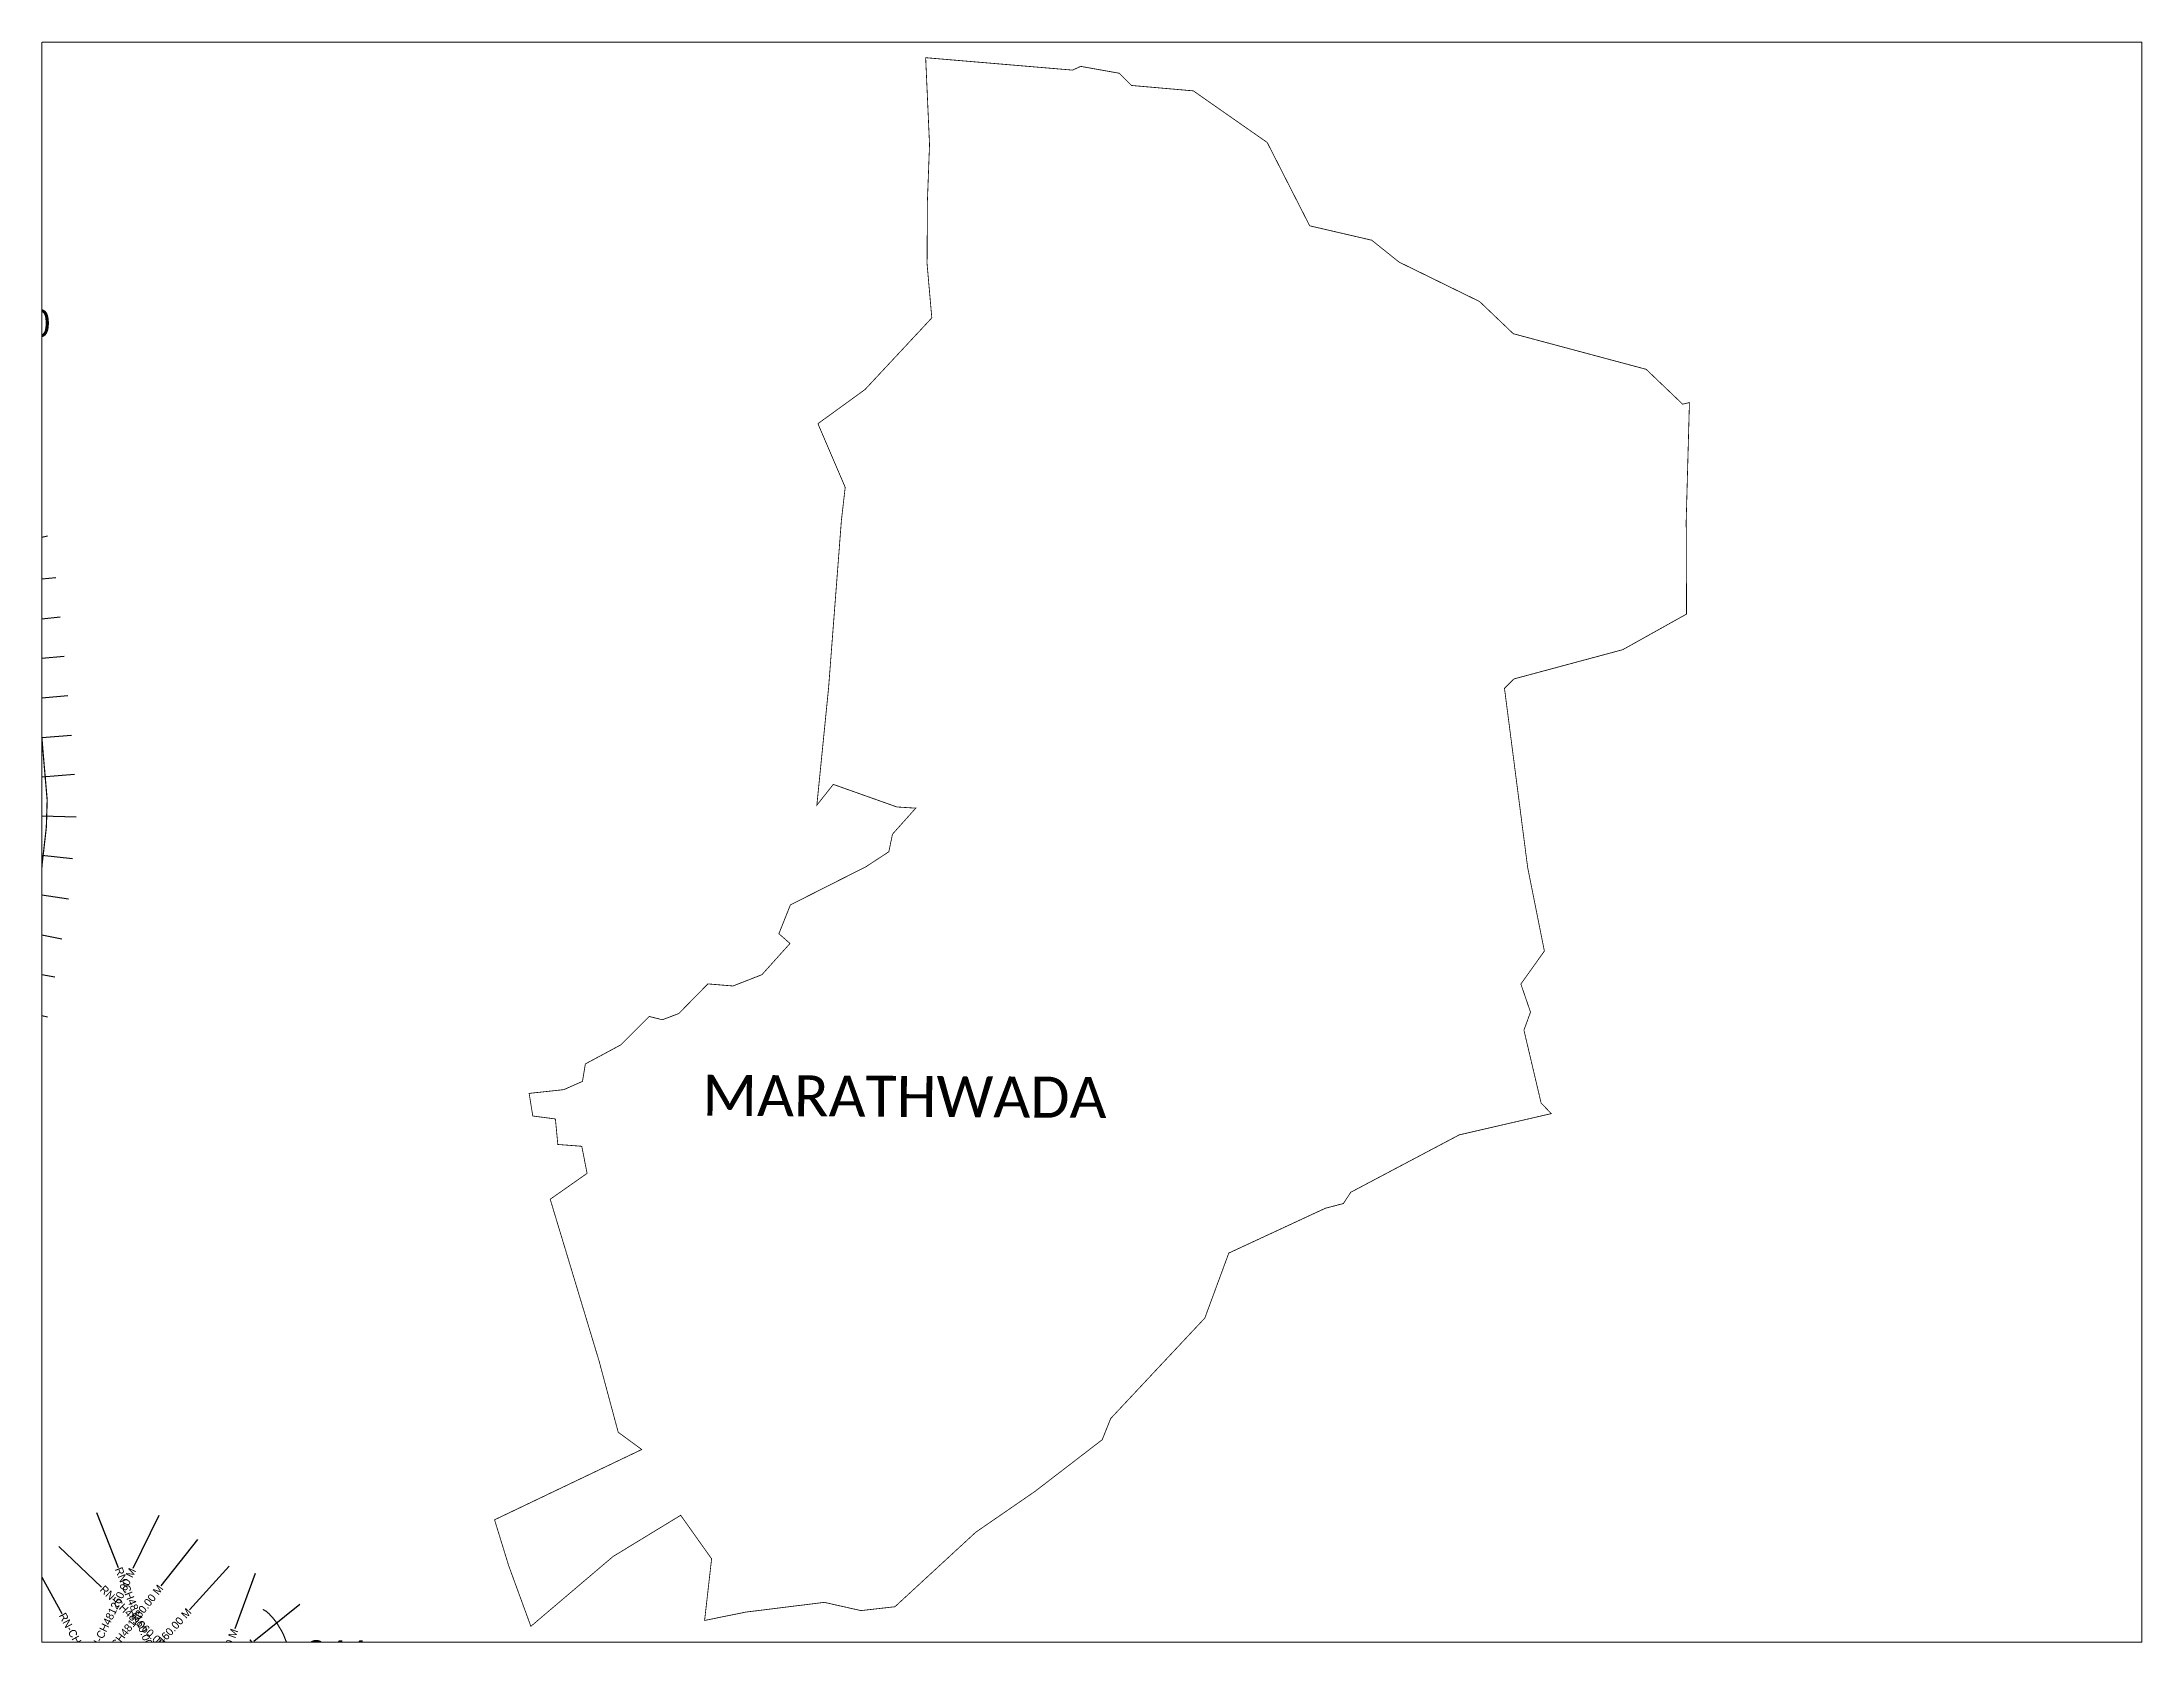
# Paper-space layout 'Global Mapper Layout' of a CAD drawing. Header units: feet, sheet in inches. Extents: x 0 to 10.5, y 0 to 8.
# The model-space entities are those that its viewports show. They can reach past a viewport. Long polylines and large blocks are cut down to what shows.
import ezdxf
from ezdxf.enums import TextEntityAlignment as Align

# ---------------------------------------------------------------- set-up
doc = ezdxf.new("R2010")
doc.units = ezdxf.units.FT
doc.header["$MEASUREMENT"] = 0
for name, color, linetype in [('CS', 134, 'Continuous'), ('CSMark', 6, 'Continuous'), ('NATURALLY PROTECTED', 3, 'Continuous'), ('VILLAGE NAME', 250, 'Continuous')]:
    doc.layers.add(name, color=color, linetype=linetype)

msp = doc.modelspace()

# ---------------------------------------------------------------- linework, layer by layer
at = {"color": 6, "const_width": 2}
msp.add_lwpolyline([(315763.2, 1905446.5), (316136, 1905415), (316156.9, 1905424.5), (316254.9, 1905407), (316285.9, 1905376), (316442.8, 1905362.3), (316630.4, 1905231.2), (316738.2, 1905019.7), (316895.8, 1904983.1), (316965.4, 1904927.4), (317169.6, 1904827.4), (317255.2, 1904745.7), (317592.6, 1904655.3), (317685.1, 1904566.8), (317702.4, 1904570.9), (317694.2, 1904270.9), (317695.1, 1904033.9), (317533.2, 1903943.5), (317256.9, 1903869.2), (317232.8, 1903845.4), (317291.6, 1903391), (317334.1, 1903178.2), (317274.4, 1903094.6), (317298.9, 1903023.3), (317282.2, 1902977.4), (317325.8, 1902792.5), (317351.5, 1902765.5), (317117.8, 1902711.5), (316842.6, 1902565.9), (316823.7, 1902537.2), (316777.9, 1902525.2), (316532.9, 1902411.5), (316472, 1902246.5), (316233, 1901991.4), (316211.5, 1901937.6), (316041, 1901806.5), (315890.4, 1901702.7), (315685.2, 1901513.5), (315598.9, 1901503.7), (315505.8, 1901524.6), (315306.6, 1901499.9), (315201.9, 1901478.7), (315219.7, 1901635.2), (315141.2, 1901745.7), (314969.4, 1901641), (314760.8, 1901463.8), (314704.3, 1901618.2), (314668.6, 1901734.2), (315042.3, 1901912.7), (314982.6, 1901956.5), (314933.8, 1902138), (314809.9, 1902548.1), (314903.6, 1902613.9), (314890, 1902682.6), (314829.3, 1902687.2), (314823.1, 1902752), (314765.7, 1902759.5), (314756.4, 1902816.9), (314844.4, 1902826.4), (314891.8, 1902847.3), (314899.2, 1902891.7), (314988.9, 1902939.9), (315061, 1903012.2), (315094.5, 1903003.8), (315136.3, 1903019.6), (315210.3, 1903094.9), (315274, 1903089.6), (315347.5, 1903118.3), (315418.7, 1903197.6), (315390.5, 1903222.3), (315419.7, 1903295.4), (315612, 1903392.6), (315669.6, 1903430.4), (315679, 1903475.1), (315738, 1903541.1), (315690.3, 1903544.1), (315528.7, 1903601.4), (315486.9, 1903548.7), (315516.6, 1903845.6), (315549.3, 1904272.1), (315558.9, 1904355.6), (315489.7, 1904517.3), (315609.2, 1904604), (315778.8, 1904785.8), (315766.8, 1904923), (315767.6, 1905081.6), (315773, 1905225.9), (315763.2, 1905446.5)], dxfattribs=at)
at = {"layer": 'CS'}
for p, q in [((313512.4, 1904329.9), (313366, 1904297.2)), ((313533.8, 1904231.3), (313387, 1904200.4)), ((313554.9, 1904126.2), (313405.8, 1904109.6)), ((313565.8, 1904025.8), (313416.5, 1904011.1)), ((313575.5, 1903926.2), (313426.2, 1903911.6)), ((313585.2, 1903826.6), (313435.8, 1903812.2)), ((313594.2, 1903725.6), (313444.6, 1903714)), ((313602.4, 1903626.6), (313453, 1903613.7)), ((313606.4, 1903518.1), (313456.5, 1903522.7)), ((313596.9, 1903412.4), (313447.9, 1903429.3)), ((313587.2, 1903310), (313438.9, 1903332.6)), ((313570.3, 1903208.3), (313423.1, 1903237.1)), ((313551.9, 1903112.1), (313403.9, 1903136.8)), ((313533.3, 1903010.8), (313386.5, 1903041.4)), ((313505.9, 1902908.8), (313361.8, 1902950.4)), ((313658, 1901753), (313713.2, 1901613.5)), ((313816, 1901745.5), (313750.5, 1901610.6)), ((313914.1, 1901684.3), (313821.5, 1901566.2)), ((313497.6, 1901628.2), (313569.9, 1901496.7)), ((313562.2, 1901666.4), (313671, 1901563.1)), ((313995.1, 1901616.6), (313893.9, 1901505.8)), ((314060.9, 1901597.9), (314009.1, 1901457.2)), ((314174.5, 1901519.2), (314057.5, 1901425.3))]:
    msp.add_line(p, q, dxfattribs=at)
at = {"layer": 'NATURALLY PROTECTED', "const_width": 3, "flags": 128}
for points in [[(313489.2, 1904037.7), (313505.8, 1903868), (313516.6, 1903755.8), (313522, 1903686.5), (313532.7, 1903561.9), (313530.6, 1903492.7), (313520.4, 1903403.2), (313513.4, 1903323.6), (313502.7, 1903253.4), (313480.5, 1903140.1)], [(313488.4, 1901545.4), (313495, 1901546.1), (313505, 1901548.6), (313507.6, 1901549.8)], [(314080.2, 1901506.9), (314088.7, 1901501.9), (314095.6, 1901496), (314105.2, 1901485.7), (314116.7, 1901471.3), (314121, 1901463.3), (314127.1, 1901453.5), (314132.2, 1901444.1), (314138.6, 1901427.3), (314143.5, 1901417.3), (314149.1, 1901409.2), (314157.2, 1901394.4)]]:
    msp.add_lwpolyline(points, dxfattribs=at)

# ---------------------------------------------------------------- texts
at = {"char_height": 70, "attachment_point": 1}
for s, width, insert in [('240', 95.172, (313384.6, 1904807.3)), ('244', 173.28, (314189.5, 1901428.1))]:
    msp.add_mtext_dynamic_manual_height_columns(s, width=width, gutter_width=1, heights=[0], dxfattribs=dict(at, insert=insert))
at = {"layer": 'CSMark'}
for s, rotation, p in [('RN-CH481260.00 M', 64.1335, (313750.1, 1901609.7)), ('RN-CH481360.00 M', 51.8964, (313820.9, 1901565.4)), ('RN-CH481460.00 M', 47.587, (313893.3, 1901505.1)), ('RN-CH481660.00 M', 38.7331, (314056.7, 1901424.7)), ('RN-CH481560.00 M', 69.7698, (314008.7, 1901456.2))]:
    msp.add_text(s, height=20, rotation=rotation, dxfattribs=at).set_placement(p, align=Align.MIDDLE_RIGHT)
for s, rotation, p in [('RN-CH481160.00 M', 291.6288, (313713.6, 1901612.6)), ('RN-CH481060.00 M', 316.4878, (313671.8, 1901562.4)), ('RN-CH480860.00 M', 283.132, (313456.3, 1901478.6)), ('RN-CH480960.00 M', 298.7982, (313570.4, 1901495.9))]:
    msp.add_text(s, height=20, rotation=rotation, dxfattribs=at).set_placement(p, align=Align.MIDDLE_LEFT)
at = {"layer": 'VILLAGE NAME', "insert": (315196.6, 1902864.2), "char_height": 104.042, "attachment_point": 1, "rotation": 359.6762}
msp.add_mtext_dynamic_manual_height_columns('{\\fCalibri|b0|i0|c0|p34;MARATHWADA}', width=1856.633, gutter_width=520.2, heights=[0], dxfattribs=at)

psp = doc.layouts.new('Global Mapper Layout')

# ---------------------------------------------------------------- viewports
at = {"layer": '0'}
psp.add_viewport(center=(5.25, 4), size=(10.5, 8), view_center_point=(316185.522, 1903455.168), view_height=4062.40072, dxfattribs=at)

doc.saveas('drawing.dxf')
